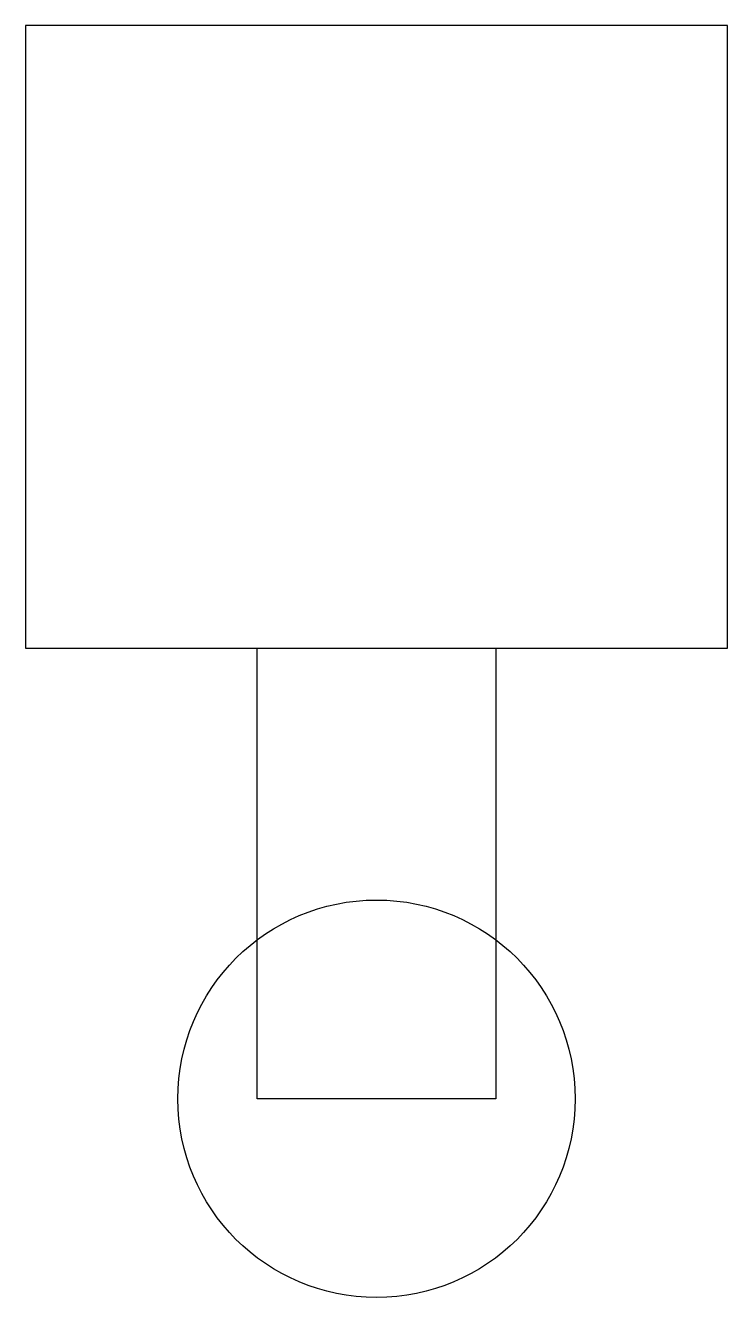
# Model space of a CAD drawing. Header units: millimetres. Extents: x 0 to 26.5, y -24.5 to 23.5.
import ezdxf

# ---------------------------------------------------------------- set-up
doc = ezdxf.new("R2010")
doc.units = ezdxf.units.MM
doc.layers.get('0').update_dxf_attribs({"linetype": 'CONTINUOUS'})

msp = doc.modelspace()

# ---------------------------------------------------------------- linework, layer by layer
for points in [[(0, 0), (26.5, 0), (26.5, 23.5), (0, 23.5)], [(8.75, 0), (17.75, 0), (17.75, -17), (8.75, -17)]]:
    msp.add_lwpolyline(points, close=True)
msp.add_circle((13.25, -17), 7.5)

doc.saveas('drawing.dxf')
